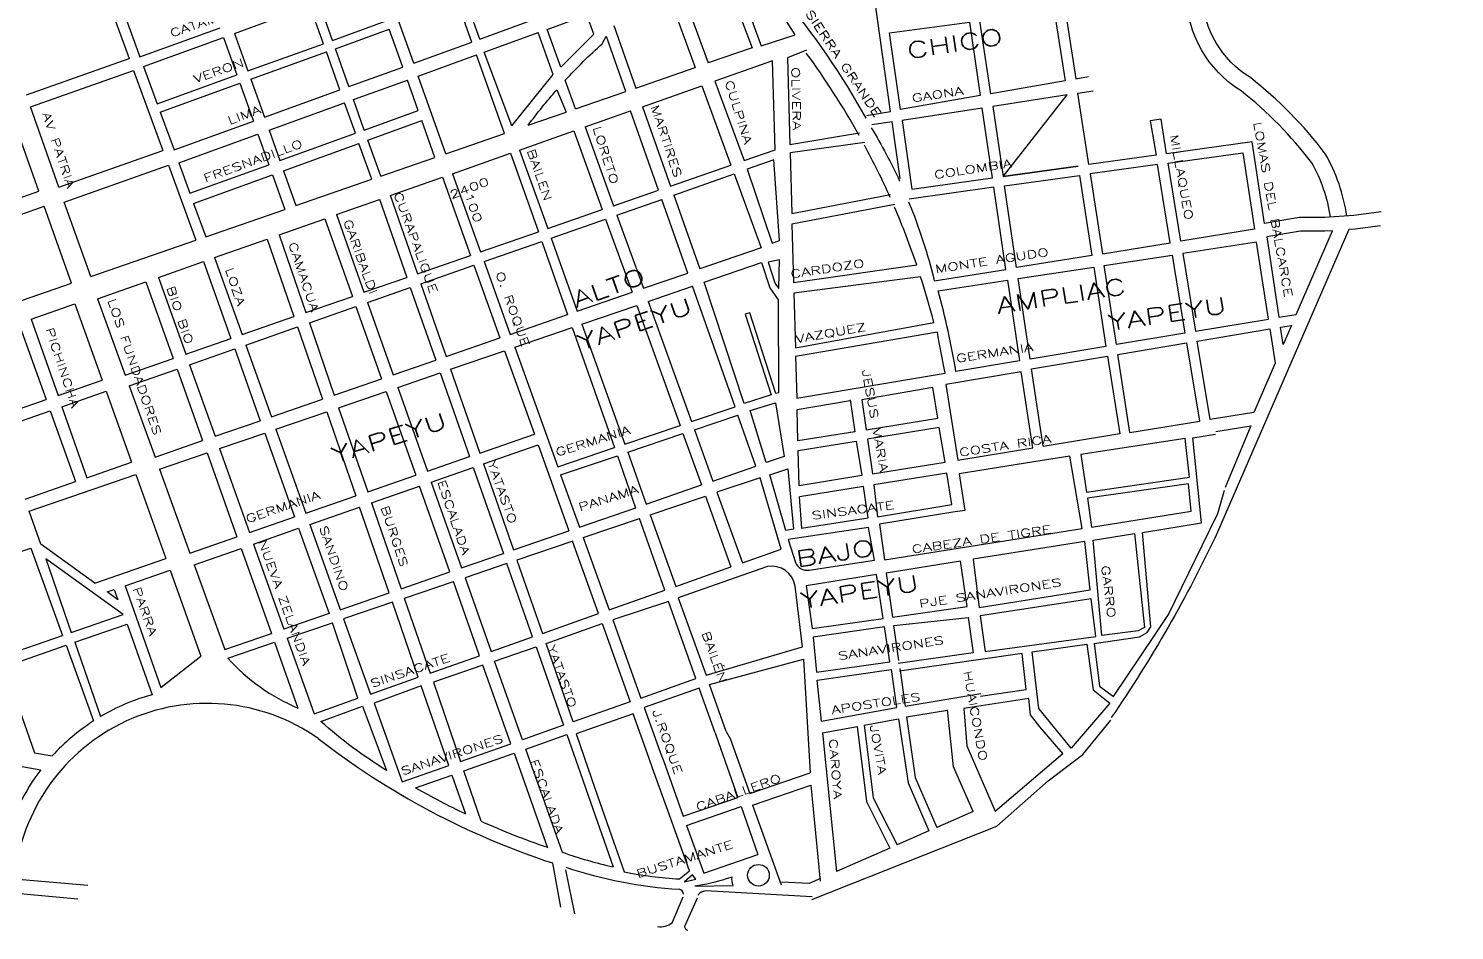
# Model space of a CAD drawing. Header units: millimetres. Extents: x 4375152 to 4409667, y 6523746 to 6549185.
# Drawn here: x 4389968 to 4391750, y 6524275 to 6525402 of the extents above; entities that cross this region are included whole.
import ezdxf

# ---------------------------------------------------------------- set-up
doc = ezdxf.new("R2010")
doc.units = ezdxf.units.MM
for name, color, linetype in [('LINEA CALLE', 252, 'Continuous'), ('NOMBRE BARRIO', 8, 'Continuous'), ('NOMBRE CALLE', 252, 'Continuous')]:
    doc.layers.add(name, color=color, linetype=linetype)
doc.styles.add('ROMANS', font='romans')

msp = doc.modelspace()

# ---------------------------------------------------------------- linework, layer by layer
at = {"layer": 'LINEA CALLE', "transparency": 33554687}
for p, q in [((4390522.1, 6525385.3), (4390484.8, 6525490.1)), ((4390531.9, 6525388.9), (4390494.6, 6525493.7)), ((4390058.3, 6525462), (4390093.9, 6525364.7)), ((4390449.4, 6525359), (4390412.1, 6525463.8)), ((4390764, 6525454.7), (4390801.1, 6525353.5)), ((4390780.4, 6525460.7), (4390817.6, 6525359.2)), ((4390225.5, 6525396.2), (4390319.8, 6525430.4)), ((4390336.6, 6525383.3), (4390319.8, 6525430.4)), ((4390347.8, 6525387.4), (4390331.1, 6525434.4)), ((4390088.5, 6525418.3), (4390107.3, 6525366.8)), ((4390347.8, 6525387.4), (4390415.1, 6525411.8)), ((4390531.9, 6525388.9), (4390599.3, 6525413.3)), ((4390616.3, 6525401.2), (4390665.9, 6525419.2)), ((4390674.5, 6525395.2), (4390665.9, 6525419.2)), ((4390107.3, 6525366.8), (4390207.4, 6525403.1)), ((4390111.6, 6525354.9), (4390211.7, 6525391.2)), ((4390211.7, 6525391.2), (4390228.4, 6525344.2)), ((4390225.5, 6525396.2), (4390242.3, 6525349.2)), ((4390351.5, 6525377), (4390418.8, 6525401.4)), ((4390435.7, 6525354), (4390418.8, 6525401.4)), ((4390537.7, 6525372.7), (4390605, 6525397.1)), ((4390623.7, 6525344.7), (4390605, 6525397.1)), ((4390633.2, 6525353.8), (4390616.3, 6525401.2)), ((4390633.2, 6525353.8), (4390674.5, 6525395.2)), ((4390714.5, 6525323.6), (4390690.2, 6525392.3)), ((4390699.4, 6525406), (4390727, 6525327.9)), ((4390242.3, 6525349.2), (4390336.6, 6525383.3)), ((4390246, 6525338.8), (4390340.3, 6525372.9)), ((4390357.2, 6525325.6), (4390340.3, 6525372.9)), ((4390368.4, 6525329.6), (4390351.5, 6525377)), ((4390449.4, 6525359), (4390522.1, 6525385.3)), ((4389965.3, 6525319.3), (4390093.9, 6525364.7)), ((4390455.2, 6525342.8), (4390527.9, 6525369.2)), ((4390562.8, 6525271.1), (4390527.9, 6525369.2)), ((4390572.1, 6525280.7), (4390537.7, 6525372.7)), ((4389970.5, 6525304.4), (4390099.4, 6525349.9)), ((4390099.4, 6525349.9), (4390135.9, 6525250)), ((4390111.6, 6525354.9), (4390128.8, 6525308.1)), ((4390128.8, 6525308.1), (4390228.4, 6525344.2)), ((4390246, 6525338.8), (4390262.9, 6525291.4)), ((4390368.4, 6525329.6), (4390435.7, 6525354)), ((4390374.2, 6525313.5), (4390441.5, 6525337.9)), ((4390455.1, 6525299.8), (4390441.5, 6525337.9)), ((4390489.7, 6525245.8), (4390455.2, 6525342.8)), ((4390572.1, 6525280.7), (4390623.7, 6525344.7)), ((4390651.7, 6525301.9), (4390638.9, 6525337.7)), ((4390727, 6525327.9), (4390801.1, 6525353.5)), ((4390132.6, 6525297.7), (4390232.1, 6525333.8)), ((4390232.1, 6525333.8), (4390249, 6525286.4)), ((4390262.9, 6525291.4), (4390357.2, 6525325.6)), ((4390628.3, 6525325.8), (4390640.2, 6525297.9)), ((4390651.7, 6525301.9), (4390714.5, 6525323.6)), ((4390735.3, 6525304.5), (4390809.5, 6525330.6)), ((4390809.5, 6525330.6), (4390845.9, 6525231.6)), ((4390826, 6525336.4), (4390862.3, 6525237.3)), ((4390006, 6525204.2), (4389970.5, 6525304.4)), ((4390268.7, 6525275.3), (4390362.9, 6525309.4)), ((4390376.5, 6525271.3), (4390362.9, 6525309.4)), ((4390387.7, 6525275.4), (4390374.2, 6525313.5)), ((4390735.3, 6525304.5), (4390770.4, 6525205.4)), ((4389981, 6525198.9), (4389945.3, 6525299.1)), ((4390132.6, 6525297.7), (4390149.9, 6525250.5)), ((4390149.9, 6525250.5), (4390249, 6525286.4)), ((4390387.7, 6525275.4), (4390455.1, 6525299.8)), ((4390392.2, 6525262.8), (4390459.6, 6525287.2)), ((4390476, 6525241.1), (4390459.6, 6525287.2)), ((4390592.6, 6525281.4), (4390640.2, 6525297.9)), ((4390663.7, 6525279.3), (4390720.4, 6525299.2)), ((4390755.4, 6525200.2), (4390720.4, 6525299.2)), ((4390155.8, 6525234.4), (4390254.7, 6525270.2)), ((4390254.7, 6525270.2), (4390268.3, 6525232.1)), ((4390268.7, 6525275.3), (4390282.3, 6525237.2)), ((4390282.3, 6525237.2), (4390376.5, 6525271.3)), ((4390489.7, 6525245.8), (4390562.8, 6525271.1)), ((4390581.8, 6525250.4), (4390649.5, 6525274.3)), ((4390649.5, 6525274.3), (4390685, 6525175.9)), ((4390663.7, 6525279.4), (4390699.3, 6525180.8)), ((4390006, 6525204.2), (4390135.9, 6525250)), ((4390286.8, 6525224.6), (4390381, 6525258.7)), ((4390397, 6525213.8), (4390381, 6525258.7)), ((4390408.3, 6525217.7), (4390392.2, 6525262.8)), ((4390581.8, 6525250.4), (4390616.9, 6525152.2)), ((4390012.7, 6525185.4), (4390142.8, 6525231.3)), ((4390142.8, 6525231.3), (4390177.1, 6525137.7)), ((4390155.8, 6525234.4), (4390169.7, 6525196.4)), ((4390169.7, 6525196.4), (4390268.3, 6525232.1)), ((4390408.3, 6525217.7), (4390476, 6525241.1)), ((4390497.8, 6525220.8), (4390570.6, 6525246.5)), ((4390570.6, 6525246.5), (4390605.3, 6525148.2)), ((4390770.4, 6525205.4), (4390845.9, 6525231.6)), ((4390174.3, 6525183.8), (4390272.8, 6525219.5)), ((4390272.8, 6525219.5), (4390288.2, 6525176.1)), ((4390286.8, 6525224.6), (4390302.3, 6525181)), ((4390302.3, 6525181), (4390397, 6525213.8)), ((4390420, 6525193.4), (4390485.4, 6525216.4)), ((4390485.4, 6525216.4), (4390520.3, 6525118.8)), ((4390497.8, 6525220.8), (4390532.9, 6525123.1)), ((4390774.4, 6525194.1), (4390849.9, 6525220.5)), ((4389849.1, 6525152.4), (4389981, 6525198.9)), ((4390699.3, 6525180.8), (4390755.4, 6525200.2)), ((4389855.6, 6525133.6), (4389987.6, 6525180.2)), ((4390021.9, 6525084), (4389987.6, 6525180.2)), ((4390045.7, 6525092.2), (4390012.7, 6525185.4)), ((4390174.3, 6525183.8), (4390189.6, 6525142)), ((4390352.9, 6525169.8), (4390406.7, 6525188.7)), ((4390406.6, 6525189.1), (4390440.9, 6525091.2)), ((4390419.9, 6525193.9), (4390454, 6525095.8)), ((4390703.5, 6525169.2), (4390759.4, 6525188.8)), ((4390792, 6525096.7), (4390759.4, 6525188.8)), ((4390774.4, 6525194.1), (4390807, 6525101.9)), ((4390189.6, 6525142), (4390288.2, 6525176.1)), ((4390281.1, 6525144.5), (4390338.4, 6525164.6)), ((4390338.4, 6525164.6), (4390372.8, 6525067.6)), ((4390352.9, 6525169.8), (4390387.3, 6525072.7)), ((4390616.9, 6525152.2), (4390685, 6525175.9)), ((4390621.1, 6525140.4), (4390689.2, 6525164.2)), ((4390689.2, 6525164.2), (4390722.3, 6525072.6)), ((4390703.5, 6525169.2), (4390736.5, 6525077.6)), ((4390281.1, 6525144.5), (4390314.6, 6525047.5)), ((4390532.9, 6525123.1), (4390605.3, 6525148.2)), ((4390045.7, 6525092.2), (4390177.1, 6525137.7)), ((4390200.5, 6525116.1), (4390266.2, 6525139.2)), ((4390266.2, 6525139.2), (4390299.6, 6525042.3)), ((4390537.3, 6525111), (4390609.5, 6525136.3)), ((4390609.5, 6525136.3), (4390641.7, 6525044.8)), ((4390621.1, 6525140.4), (4390653.8, 6525049)), ((4390130.3, 6525091.3), (4390186.6, 6525111.2)), ((4390186.6, 6525111.2), (4390220.9, 6525015)), ((4390200.5, 6525116.1), (4390234.9, 6525019.9)), ((4390454, 6525095.8), (4390520.3, 6525118.8)), ((4390458.3, 6525083.3), (4390524.7, 6525106.6)), ((4390524.7, 6525106.6), (4390557.2, 6525015.7)), ((4390537.3, 6525111), (4390570, 6525020)), ((4390130.3, 6525091.3), (4390164.5, 6524995.5)), ((4390387.3, 6525072.7), (4390440.9, 6525091.2)), ((4390736.5, 6525077.6), (4390792, 6525096.7)), ((4389888.9, 6525038), (4390021.9, 6525084)), ((4390054.3, 6525064.6), (4390114.7, 6525085.8)), ((4390114.7, 6525085.8), (4390148.9, 6524990.1)), ((4390391.8, 6525060), (4390445.2, 6525078.7)), ((4390445.2, 6525078.7), (4390477, 6524987.9)), ((4390458.3, 6525083.3), (4390490, 6524992.4)), ((4390653.8, 6525049), (4390722.3, 6525072.6)), ((4390742.4, 6525061.2), (4390797.8, 6525080.2)), ((4390851.1, 6524929.4), (4390797.8, 6525080.2)), ((4389971.4, 6525038.9), (4390026, 6525058.2)), ((4390026, 6525058.2), (4390060.1, 6524962.9)), ((4390054.3, 6525064.6), (4390088.9, 6524969.3)), ((4390314.6, 6525047.5), (4390372.8, 6525067.6)), ((4390319, 6525034.5), (4390377.3, 6525054.9)), ((4390377.3, 6525054.9), (4390409.3, 6524964.6)), ((4390391.8, 6525060), (4390423.8, 6524969.6)), ((4390659.6, 6525032.8), (4390728.2, 6525056.3)), ((4390728.2, 6525056.3), (4390782.3, 6524906.2)), ((4390742.4, 6525061.2), (4390796.6, 6524911)), ((4389971.4, 6525038.9), (4390004.9, 6524943.7)), ((4390234.9, 6525019.9), (4390299.6, 6525042.3)), ((4390319, 6525034.5), (4390350.2, 6524944.2)), ((4390570, 6525020), (4390641.7, 6525044.8)), ((4389956, 6525033.5), (4389990.1, 6524938.6)), ((4390239.6, 6525006.7), (4390304.1, 6525029.3)), ((4390304.1, 6525029.3), (4390335.3, 6524939)), ((4390575.7, 6525004), (4390647.5, 6525028.6)), ((4390647.5, 6525028.6), (4390700.4, 6524878.6)), ((4390659.6, 6525032.8), (4390713.3, 6524882.9)), ((4391532.8, 6525029), (4391546.5, 6525031.3)), ((4390164.5, 6524995.5), (4390220.9, 6525015)), ((4390169.3, 6524982.1), (4390225.7, 6525001.8)), ((4390225.7, 6525001.8), (4390257.6, 6524912.2)), ((4390239.6, 6525006.7), (4390271.6, 6524917)), ((4390490, 6524992.4), (4390557.2, 6525015.7)), ((4390495.5, 6524976.5), (4390563, 6524999.6)), ((4390563, 6524999.6), (4390600.3, 6524895.3)), ((4390575.7, 6525004), (4390629.5, 6524854.6)), ((4390088.9, 6524969.3), (4390148.9, 6524990.1)), ((4390169.3, 6524982.1), (4390201.2, 6524892.7)), ((4390423.8, 6524969.6), (4390477, 6524987.9)), ((4390093.9, 6524955.6), (4390153.7, 6524976.6)), ((4390153.7, 6524976.6), (4390185.6, 6524887.3)), ((4390350.2, 6524944.2), (4390409.3, 6524964.6)), ((4390429.4, 6524953.8), (4390482.6, 6524972)), ((4390482.6, 6524972), (4390519.2, 6524867.3)), ((4390495.5, 6524976.5), (4390532, 6524871.7)), ((4390004.9, 6524943.7), (4390060.1, 6524962.9)), ((4390009.8, 6524929.7), (4390065.1, 6524949.1)), ((4390065.1, 6524949.1), (4390096.9, 6524860.2)), ((4390093.9, 6524955.6), (4390126.1, 6524866.8)), ((4390355.6, 6524928.4), (4390414.9, 6524948.8)), ((4390414.9, 6524948.8), (4390451.9, 6524844.1)), ((4390429.4, 6524953.8), (4390466.5, 6524849.1)), ((4389928.3, 6524917.2), (4389990.1, 6524938.6)), ((4390009.8, 6524929.7), (4390041.1, 6524841)), ((4390271.6, 6524917), (4390335.3, 6524939)), ((4390355.6, 6524928.4), (4390391.9, 6524823.4)), ((4390796.6, 6524911), (4390851.1, 6524929.4)), ((4389932.9, 6524902.8), (4389995.1, 6524924.6)), ((4389995.1, 6524924.6), (4390026.9, 6524836.1)), ((4390201.2, 6524892.7), (4390257.6, 6524912.2)), ((4390277.2, 6524901.5), (4390340.7, 6524923.3)), ((4390340.7, 6524923.3), (4390376.9, 6524818.3)), ((4390800.3, 6524900.9), (4390854.7, 6524919.2)), ((4391344.6, 6524897.6), (4391432, 6524911.7)), ((4390206.7, 6524877.3), (4390263.2, 6524896.7)), ((4390263.2, 6524896.7), (4390300.6, 6524792)), ((4390277.2, 6524901.5), (4390314.6, 6524796.8)), ((4390532, 6524871.7), (4390600.3, 6524895.3)), ((4390713.3, 6524882.9), (4390782.3, 6524906.2)), ((4390716.9, 6524872.8), (4390786, 6524896.1)), ((4390786, 6524896.1), (4390809.1, 6524831.9)), ((4390800.3, 6524900.9), (4390823.4, 6524836.8)), ((4390126.1, 6524866.8), (4390185.6, 6524887.3)), ((4390206.7, 6524877.3), (4390244.2, 6524772.5)), ((4390536.6, 6524858.3), (4390605, 6524882.2)), ((4390605, 6524882.2), (4390643.5, 6524774.7)), ((4390629.5, 6524854.6), (4390700.4, 6524878.6)), ((4390041.1, 6524841), (4390096.9, 6524860.2)), ((4390131.6, 6524851.6), (4390191.1, 6524872)), ((4390191.1, 6524872), (4390228.5, 6524767.1)), ((4390466.5, 6524849.1), (4390519.2, 6524867.3)), ((4390536.6, 6524858.3), (4390574, 6524750.7)), ((4390633.1, 6524844.5), (4390704, 6524868.4)), ((4390704, 6524868.4), (4390726.8, 6524803.5)), ((4390716.9, 6524872.8), (4390740, 6524808)), ((4389968.9, 6524799.2), (4390102.3, 6524845)), ((4390102.3, 6524845), (4390139.8, 6524740.1)), ((4390131.6, 6524851.6), (4390169.7, 6524746.8)), ((4390391.9, 6524823.4), (4390451.9, 6524844.1)), ((4390471.3, 6524835.6), (4390523.9, 6524853.9)), ((4390523.9, 6524853.9), (4390561.5, 6524746.4)), ((4390633.1, 6524844.5), (4390656.5, 6524779.2)), ((4389963.7, 6524814.2), (4390026.9, 6524836.1)), ((4390396.6, 6524809.5), (4390456.8, 6524830.5)), ((4390471.3, 6524835.6), (4390509.2, 6524728.4)), ((4390740, 6524808), (4390809.1, 6524831.9)), ((4390828.5, 6524822.8), (4390860.3, 6524734.7)), ((4390314.6, 6524796.8), (4390376.9, 6524818.3)), ((4390319.6, 6524782.7), (4390381.7, 6524804.3)), ((4390656.5, 6524779.2), (4390726.9, 6524803.5)), ((4390744.9, 6524794.4), (4390814.2, 6524817.9)), ((4390814.2, 6524817.9), (4390846, 6524729.7)), ((4390244.2, 6524772.5), (4390300.6, 6524792)), ((4390661.2, 6524766.1), (4390731.7, 6524789.9)), ((4390169.7, 6524746.8), (4390228.5, 6524767.1)), ((4390249.3, 6524758.1), (4390305.6, 6524777.8)), ((4390319.6, 6524782.7), (4390357.7, 6524676.1)), ((4390574.1, 6524750.8), (4390643.5, 6524774.7)), ((4389894.6, 6524727.5), (4389971.1, 6524753)), ((4389971.1, 6524753), (4390010.5, 6524643.8)), ((4390175, 6524732.2), (4390233.7, 6524752.7)), ((4390233.7, 6524752.7), (4390271.6, 6524646.4)), ((4390249.3, 6524758.1), (4390287.3, 6524651.8)), ((4389989.5, 6524739.7), (4390021.5, 6524647.6)), ((4390050.8, 6524709.4), (4390139.8, 6524740.1)), ((4390175, 6524732.2), (4390213.4, 6524626.3)), ((4390509.3, 6524728.4), (4390561.6, 6524746.4)), ((4390088.7, 6524705.7), (4390145.1, 6524725.4)), ((4390145.1, 6524725.4), (4390183.5, 6524618)), ((4390088.7, 6524705.7), (4390133.4, 6524578.8)), ((4390437.8, 6524690.3), (4390499.1, 6524711.1)), ((4389933.3, 6524617.2), (4390010.5, 6524643.8)), ((4390091.3, 6524658.1), (4390122.4, 6524569.7)), ((4390213.4, 6524626.3), (4390271.6, 6524646.4)), ((4390291.2, 6524640.6), (4390347.8, 6524659.8)), ((4389937.8, 6524604.5), (4390014.9, 6524631.8)), ((4390014.9, 6524631.8), (4390049.1, 6524537)), ((4390025.7, 6524635.5), (4390058, 6524542.4)), ((4390217.3, 6524615.5), (4390275.6, 6524635.3)), ((4390275.5, 6524635.3), (4390304.7, 6524553.1)), ((4390291.3, 6524640.6), (4390325, 6524546.1)), ((4390133.4, 6524578.8), (4390183.5, 6524618)), ((4389937.8, 6524604.5), (4389975.4, 6524497.2)), ((4391057, 6524602.7), (4391063.6, 6524555.7)), ((4391063.6, 6524555.7), (4391158.2, 6524571.4)), ((4390959, 6524536.7), (4391052.8, 6524554)), ((4391012.5, 6524531.9), (4391055.4, 6524539.8)), ((4391055.4, 6524539.8), (4391067.5, 6524459.8)), ((4391065.5, 6524542.1), (4391116.6, 6524550.6)), ((4391065.5, 6524542.1), (4391076.2, 6524466.3)), ((4391124.2, 6524479.9), (4391116.5, 6524551.1)), ((4390960.4, 6524522.3), (4391003.7, 6524530.3)), ((4390960.4, 6524522.3), (4390977.7, 6524348.8)), ((4391003.7, 6524530.3), (4391015.5, 6524436.3)), ((4391012.5, 6524531.9), (4391023.9, 6524441.1)), ((4390830.4, 6524510), (4390854.6, 6524441.4)), ((4390844.9, 6524515), (4390869.5, 6524446.5)), ((4389881.4, 6524494), (4389983.3, 6524476)), ((4389975.4, 6524497.2), (4389997.7, 6524493.4)), ((4390869.5, 6524446.5), (4390944.9, 6524472.2)), ((4390944.9, 6524472.2), (4390944.9, 6524472.2)), ((4391076.2, 6524466.3), (4391103.1, 6524403.9)), ((4391148.8, 6524424), (4391124.2, 6524479.9)), ((4390664.5, 6524452.3), (4390698.7, 6524354.7)), ((4390664.5, 6524452.3), (4390698.7, 6524354.7)), ((4390873, 6524431.9), (4390945.6, 6524456.8)), ((4391067.5, 6524459.8), (4391093.4, 6524399.7)), ((4390613.4, 6524434.5), (4390635.2, 6524373)), ((4390613.4, 6524434.5), (4390635.2, 6524373)), ((4390786.4, 6524418.1), (4390854.6, 6524441.4)), ((4390790.5, 6524406.6), (4390858.6, 6524430.1)), ((4390858.6, 6524430.1), (4390879.7, 6524370.3)), ((4391015.5, 6524436.3), (4391044.6, 6524378.2)), ((4391023.9, 6524441.1), (4391053.5, 6524382.1)), ((4391148.8, 6524424), (4391103.1, 6524403.9)), ((4390790.5, 6524406.6), (4390812, 6524347)), ((4391093.4, 6524399.7), (4391053.5, 6524382.1)), ((4391044.6, 6524378.2), (4390977.7, 6524348.8)), ((4390622.9, 6524359.5), (4390633, 6524304.3)), ((4390622.9, 6524359.5), (4390633, 6524304.3)), ((4390812, 6524347), (4390879.7, 6524370.3)), ((4389950.7, 6524339.7), (4390042.3, 6524331.8)), ((4390958, 6524340.2), (4390943.7, 6524333.9)), ((4389948.4, 6524322.3), (4390029.6, 6524314.9)), ((4390947.4, 6524317.1), (4390814.1, 6524324.6)), ((4390943.7, 6524333.9), (4390909.2, 6524335.5))]:
    msp.add_line(p, q, dxfattribs=at)
at = {"layer": 'LINEA CALLE', "ltscale": 0.2, "transparency": 33554687}
for p, q in [((4390021.5, 6524647.6), (4390086.4, 6524670)), ((4390025.7, 6524635.5), (4390091.3, 6524658.1))]:
    msp.add_line(p, q, dxfattribs=at)
at = {"layer": 'LINEA CALLE', "transparency": 33554687}
for points in [[(4391615.6, 6525167.9, 0.096195), (4391588.8, 6525245.7, 0.064244), (4391495.1, 6525340.9, -0.250729), (4391435.1, 6525443, 0.138918), (4391428.9, 6525507, 0.018671), (4391357, 6525620.4, -0.123045), (4391319.1, 6525678.5), (4391308.1, 6525744.2, -0.00137), (4391315.1, 6525745.6, 0.067883), (4391489.6, 6525854.9), (4391719.7, 6526010.1, -0.128695), (4391780.6, 6526020.9), (4392377.7, 6525976.7), (4392892.8, 6526073.9), (4392932.1, 6526085.1)], [(4391595.3, 6525166.5, 0.092721), (4391571.9, 6525234.5, 0.063031), (4391483.5, 6525324.3, -0.25287), (4391414.8, 6525444.6, 0.140316), (4391410.6, 6525498.2, 0.018137), (4391341.5, 6525607.1, -0.122156), (4391299.4, 6525673.5), (4391288.2, 6525740.1)], [(4391657.8, 6525155.7), (4391626, 6525151.5), (4391618, 6525151), (4391454.1, 6524772.9, -0.040599), (4391321.3, 6524541.2)], [(4390926.4, 6524705.4, 0.411752), (4390891.5, 6524730.1), (4390780.1, 6524691), (4390815, 6524594.4), (4390935.3, 6524629.6), (4390926.4, 6524705.4)], [(4390712.4, 6524348.4, 0.032615), (4390781.6, 6524339.6), (4390794, 6524349.6), (4390776.5, 6524398.6), (4390772.4, 6524410.1), (4390748, 6524478.2), (4390743.7, 6524490.1), (4390723.8, 6524545.8), (4390652.4, 6524520.8), (4390671.8, 6524465.1), (4390676, 6524453.1), (4390699.6, 6524385.3), (4390703.7, 6524373.6), (4390712.4, 6524348.4)], [(4390754.3, 6524280), (4390754.3, 6524280, 0.185805), (4390772.5, 6524284.8), (4390786.2, 6524317.4)], [(4390792.2, 6524275.2), (4390792.2, 6524275.2), (4390792.2, 6524275.2, -0.431449), (4390788.7, 6524281.5), (4390804.1, 6524316.1)]]:
    msp.add_lwpolyline(points, format="xyb", dxfattribs=at)
for points in [[(4391123.7, 6525638.3), (4391137.5, 6525545), (4391229.2, 6525560.2), (4391213, 6525665.3), (4391226.3, 6525667.3), (4391276.8, 6525339.3), (4391292.7, 6525342.1)], [(4391015.4, 6525293.5), (4391045.5, 6525298.7), (4391016.1, 6525506.9), (4390909.1, 6525490.6), (4390909.1, 6525489.2), (4390910.5, 6525446.2)], [(4390833.8, 6525480), (4390872.3, 6525378.2), (4390817.6, 6525359.2)], [(4390940.4, 6525375), (4390916.6, 6525365.7), (4390919.5, 6525257.4), (4391006.7, 6525272)], [(4390862.3, 6525237.3), (4390901.2, 6525250.8), (4390897.8, 6525361.7), (4390826, 6525336.4)], [(4391513, 6525158.6), (4391497.4, 6525260.6), (4391390.5, 6525245.8), (4391383.5, 6525288.9), (4391370.1, 6525287), (4391377.2, 6525243.9), (4391293.2, 6525232.2), (4391279.5, 6525321.3), (4391298.7, 6525324.2)], [(4391057.3, 6525214.9), (4391047.3, 6525285.6), (4391021.9, 6525281.7)], [(4391013.4, 6525259.7), (4390919.8, 6525247), (4390921.9, 6525171.1), (4391045.4, 6525194.7)], [(4390849.9, 6525220.5), (4390883.7, 6525128.4), (4390807, 6525101.9)], [(4391658.7, 6525173), (4391624.3, 6525168.5), (4391587.7, 6525165.9), (4391556.2, 6525166.1), (4391513, 6525158.6)], [(4390905.5, 6524946.9), (4390901.9, 6524946), (4390869.4, 6525047.1), (4390863.8, 6525045.3), (4390896.2, 6524944.7), (4390862.6, 6524933.9), (4390812.5, 6525085.3), (4390884, 6525109.8), (4390894.7, 6525078.4), (4390904.9, 6525063.1), (4390905.5, 6524946.9)], [(4390905.8, 6525077.5), (4390906.6, 6525113.2), (4390892.6, 6525110.1), (4390900.3, 6525085.6), (4390901.5, 6525082.7), (4390905.8, 6525077.5)], [(4391444.7, 6524913.8), (4391428.7, 6525011.6), (4391519.5, 6525026.8), (4391526, 6524984.1), (4391499.4, 6524922.6), (4391444.7, 6524913.8)], [(4391344.6, 6524897.6), (4391329.7, 6524995), (4391415.4, 6525009.3), (4391431.4, 6524911.6)], [(4391236.1, 6524880.2), (4391221.7, 6524976.9), (4391316.4, 6524992.7), (4391331.9, 6524895.6), (4391236.1, 6524880.1)], [(4390912.5, 6524867.5), (4390890, 6524859.8), (4390870.1, 6524924.9), (4390901.6, 6524934.6), (4390912.5, 6524867.5)], [(4390994.8, 6524938.2), (4391000.8, 6524898.5), (4390929.6, 6524887), (4390928.6, 6524926.2), (4390994.9, 6524937.3)], [(4390823.4, 6524836.8), (4390877.2, 6524855.4), (4390854.7, 6524919.2)], [(4391113.7, 6524860.3), (4391106.3, 6524903.6), (4391016.6, 6524889.1), (4391022.8, 6524845.7), (4391113.6, 6524860.4)], [(4391300, 6524634), (4391356.7, 6524642.3), (4391366.2, 6524647.5), (4391370.6, 6524654.6), (4391360.4, 6524772.7), (4391433.9, 6524784.4), (4391423.2, 6524890.7), (4391451.7, 6524895.3)], [(4391452.1, 6524898.7), (4391495.7, 6524905.9), (4391463.5, 6524828.6)], [(4391283.2, 6524869.8), (4391290.2, 6524822.9), (4391419.1, 6524841.5), (4391413.5, 6524889.8), (4391283.2, 6524869.8)], [(4390860.3, 6524734.7), (4390908.7, 6524751.8), (4390882.3, 6524841), (4390828.4, 6524822.7)], [(4390894.7, 6524844.4), (4390916.9, 6524852), (4390924.3, 6524776.7), (4390914.4, 6524775.1), (4390894.7, 6524844.4)], [(4390396.6, 6524809.5), (4390433.7, 6524702.3), (4390494.7, 6524723.4), (4390456.8, 6524830.5)], [(4390931.3, 6524817), (4390934.1, 6524778), (4391017.4, 6524790.7), (4391011.8, 6524830), (4390931.5, 6524817)], [(4391291.6, 6524815.5), (4391296.5, 6524779.3), (4391421.2, 6524799.1), (4391417.8, 6524833.5), (4391291.6, 6524815.5)], [(4391300, 6524634.2), (4391306.6, 6524580.6), (4391324, 6524567.6), (4391376.1, 6524645), (4391393, 6524670), (4391435.1, 6524756.4), (4391454.4, 6524796.2), (4391463, 6524825.3)], [(4390357.6, 6524676), (4390418.8, 6524697.1), (4390381.7, 6524804.3)], [(4390661.3, 6524766.1), (4390693.7, 6524675.9), (4390763.2, 6524700.4), (4390731.7, 6524789.9)], [(4390744.9, 6524794.4), (4390776.9, 6524705.2), (4390846, 6524729.7)], [(4390305.6, 6524777.8), (4390343.7, 6524671.2), (4390287.3, 6524651.8)], [(4390648.2, 6524761.6), (4390578.5, 6524738), (4390610.4, 6524646.4), (4390680.6, 6524671.2), (4390648.1, 6524761.6)], [(4390437.7, 6524690.3), (4390470, 6524596.9), (4390531.8, 6524618.6), (4390499.1, 6524711.1)], [(4390361.7, 6524664.5), (4390395.3, 6524570.7), (4390455.1, 6524591.7), (4390422.9, 6524685.3), (4390361.8, 6524664.5)], [(4391301.9, 6524642.4), (4391296, 6524689.5), (4391157.5, 6524668.2), (4391163.6, 6524623.8), (4391301.9, 6524642.6)], [(4391055.6, 6524612.4), (4391049.4, 6524656.1), (4391142.3, 6524666.2), (4391148.5, 6524622), (4391055.1, 6524608.9)], [(4390325, 6524546.1), (4390379.7, 6524565.6), (4390347.8, 6524659.8)], [(4391044.5, 6524611), (4391037.9, 6524654.5), (4390948.6, 6524641.6), (4390952.9, 6524597.8), (4391044.6, 6524611)], [(4390840.1, 6524523.8), (4390819.3, 6524582.5), (4390936.7, 6524614.2), (4390944.9, 6524472.2)], [(4391157.7, 6524568), (4391215, 6524576.2), (4391209.9, 6524621.4), (4391056.5, 6524599.4)], [(4390959, 6524536.7), (4390953.9, 6524588.2), (4391046, 6524601.5), (4391052.8, 6524554)], [(4390826.1, 6524522.1), (4390806.4, 6524578), (4390737.6, 6524553.8), (4390757.6, 6524498.2), (4390761.9, 6524486.2), (4390786.4, 6524418.1)], [(4391176.2, 6524424.4), (4391260.9, 6524496.3), (4391232.1, 6524529.5), (4391220.5, 6524544.7), (4391218.1, 6524564.9), (4391136.9, 6524552.7), (4391140.9, 6524506), (4391176.2, 6524424.4)], [(4391242.3, 6524462.3), (4391285.6, 6524495.2), (4391320.8, 6524537.9)], [(4390609.2, 6524446.4), (4390589.5, 6524501.9), (4390640.8, 6524519.9), (4390660.3, 6524464.2), (4390664.5, 6524452.3)], [(4390826.1, 6524522.1), (4390830.4, 6524510)], [(4390840.1, 6524523.8), (4390844.9, 6524515)], [(4390533.9, 6524411.7), (4390512.1, 6524474.8), (4390575, 6524496.8), (4390616.8, 6524378.7)], [(4390451.7, 6524453.6), (4390497.2, 6524469.5), (4390514, 6524420.9)], [(4390944.9, 6524472.2), (4390944.9, 6524472.2)], [(4390609.2, 6524446.4), (4390613.4, 6524434.5)], [(4390945.6, 6524456.8), (4390957.5, 6524336.8)], [(4390946.9, 6524313.8), (4391178.1, 6524405.6), (4391242.3, 6524462.3)], [(4390873, 6524431.9), (4390908.7, 6524332.2)], [(4390639, 6524350.8), (4390650.3, 6524296)], [(4390797.8, 6524344.6), (4390787.9, 6524336.2), (4390802.2, 6524339.4), (4390797.8, 6524344.6)]]:
    msp.add_lwpolyline(points, dxfattribs=at)
for points in [[(4390890.4, 6525560.6), (4390824, 6525542.8), (4390883.6, 6525380.4), (4390926.1, 6525394.3), (4390897.6, 6525440.1)], [(4391157.5, 6525318.4), (4391057.9, 6525300.9), (4391044.2, 6525396.9), (4391143.9, 6525410.1)], [(4391157.2, 6525411.9), (4391250.1, 6525424.2), (4391263.5, 6525336.9), (4391170.8, 6525320.7)], [(4391159.8, 6525302.9), (4391059.8, 6525287.5), (4391072, 6525201.5), (4391172.7, 6525215.5)], [(4391266.2, 6525319.2), (4391173.1, 6525304.9), (4391186.1, 6525217.4), (4391279.9, 6525230.4), (4391186.1, 6525217.4)], [(4390866.4, 6525226.3), (4390897.4, 6525134.2), (4390906.6, 6525137.4), (4390899.7, 6525238)], [(4391379.1, 6525232.3), (4391295, 6525220.6), (4391310.3, 6525120.8), (4391395, 6525134.4)], [(4391392.4, 6525234.1), (4391485.8, 6525247.1), (4391500.5, 6525151.4), (4391408.3, 6525136.6)], [(4391187.8, 6525205.7), (4391281.6, 6525218.7), (4391297, 6525118.6), (4391203, 6525103.5)], [(4391557.6, 6525149.1), (4391515.6, 6525141.8), (4391530.9, 6525041.4), (4391552.4, 6525045), (4391597.8, 6525149.6), (4391588.3, 6525148.9)], [(4391502.9, 6525135.4), (4391410.8, 6525121.2), (4391426.7, 6525023.9), (4391517.6, 6525039.1)], [(4391312.6, 6525106.2), (4391397.5, 6525119.2), (4391413.4, 6525021.7), (4391327.8, 6525007.3)], [(4391314.5, 6525005.1), (4391219.9, 6524989.2), (4391205, 6525089.7), (4391299.3, 6525104.1)], [(4391532.8, 6525029), (4391546.5, 6525031.3), (4391536.1, 6525007.4)], [(4391129.7, 6524863), (4391223.3, 6524878.1), (4391208.6, 6524973.2), (4391114.4, 6524957.4)], [(4391098.4, 6524953.8), (4391009.7, 6524938.2), (4391015, 6524900.8), (4391104.5, 6524915.2)], [(4391002.6, 6524886.8), (4391009.7, 6524843.6), (4390931.2, 6524830.9), (4390930, 6524875.1)], [(4391037.9, 6524738.2), (4391129.8, 6524752.8), (4391145.9, 6524755.4), (4391237.7, 6524770), (4391285.1, 6524777.5), (4391269.6, 6524867.7), (4391224.3, 6524861), (4391131.3, 6524846), (4391138.2, 6524800.1), (4391123.3, 6524797.8), (4391031.6, 6524783.1)], [(4391115.7, 6524846.7), (4391024.6, 6524832), (4391029.3, 6524792.1), (4391122, 6524807.3)], [(4391350.2, 6524771.1), (4391362.7, 6524653.9), (4391359.6, 6524652), (4391354.7, 6524649.7), (4391309.6, 6524643.6), (4391298.8, 6524762.9)], [(4391148.5, 6524739.1), (4391156.1, 6524678.7), (4391294.8, 6524700.9), (4391288.1, 6524761.2)], [(4390546.3, 6524623.8), (4390598.1, 6524642.1), (4390566, 6524733.8), (4390513.6, 6524716)], [(4391133, 6524736.6), (4391040.1, 6524721.9), (4391047.9, 6524666.8), (4391141.2, 6524680.2)], [(4390947.5, 6524652.4), (4391036.3, 6524665.1), (4391027.9, 6524719.9), (4390940.1, 6524706)], [(4390733.3, 6524565.7), (4390802.2, 6524589.9), (4390768, 6524686.4), (4390698.3, 6524663.4)], [(4390614.8, 6524633.8), (4390685.1, 6524658.6), (4390720, 6524561), (4390648.8, 6524536)], [(4390550.6, 6524611.9), (4390602.4, 6524629.8), (4390636.7, 6524531.7), (4390585.3, 6524513.6)], [(4391290.7, 6524632.9), (4391298.7, 6524576.1), (4391319.4, 6524559.3), (4391271, 6524503.2), (4391267.3, 6524507.8), (4391230.9, 6524552.7), (4391222.5, 6524623.2)], [(4390508.1, 6524486.5), (4390570.8, 6524508.5), (4390536, 6524606.9), (4390474, 6524585.4)], [(4390458.8, 6524580.9), (4390400.1, 6524559.2), (4390435, 6524460.8), (4390493.2, 6524481.2)]]:
    msp.add_lwpolyline(points, close=True, dxfattribs=at)
at = {"layer": 'LINEA CALLE', "transparency": 33554687, "flags": 128}
for points in [[(4391015, 6525290.1, 0.046961), (4390910, 6525442.9)], [(4390638.9, 6525337.7, -0.02427), (4390685.1, 6525383.3, -0.01241), (4390690.2, 6525392.3, -0.002849)], [(4391006.2, 6525268.7, 0.031281), (4390940, 6525371.6)], [(4390592.6, 6525281.4, -0.021291), (4390628.3, 6525325.8, -0.091845)], [(4391021.4, 6525278.3, -0.027682), (4391056.8, 6525211.6, -4.036943)], [(4391045, 6525191.3, 0.018508), (4391012.9, 6525256.3)], [(4391068, 6525185.8, -0.037996), (4391100.1, 6525087), (4391189.6, 6525101.3), (4391174.5, 6525203.8), (4391068.5, 6525189.1)], [(4391050.8, 6525182.4), (4390922.2, 6525157.6), (4390924.2, 6525084.9), (4391078.2, 6525106.8, 0.019783), (4391050.4, 6525179)]]:
    msp.add_lwpolyline(points, format="xyb", dxfattribs=at)
for points in [[(4390924.6, 6525071.4), (4390926.5, 6525003.1), (4391099.6, 6525034.7, 0.015246), (4391083, 6525092.1)], [(4390926.7, 6524992.5), (4390928.2, 6524940.3), (4391113.7, 6524971.4, -0.010201), (4391103.9, 6525023)]]:
    msp.add_lwpolyline(points, format="xyb", close=True, dxfattribs=at)
at = {"layer": 'LINEA CALLE', "transparency": 33554687}
for points in [[(4391105, 6525074.3), (4391191.7, 6525087.6), (4391206.6, 6524987), (4391127.1, 6524973.7, 0.02607)], [(4390943.7, 6524725.5), (4391025.2, 6524737.9), (4391018, 6524778.8), (4390917.4, 6524763.7), (4390926.7, 6524735, 0.347208)], [(4390333.5, 6524536.3), (4390385.6, 6524555.6), (4390415.6, 6524475.3, -0.047241)], [(4390847.3, 6524341.9), (4390840.1, 6524339.7, -0.042806), (4390801, 6524330.7), (4390848.9, 6524331.6, -0.118474)]]:
    msp.add_lwpolyline(points, format="xyb", close=True, dxfattribs=at)
at = {"layer": 'LINEA CALLE', "ltscale": 0.2, "transparency": 33554687}
for points in [[(4390050.8, 6524709.4), (4389983.2, 6524758), (4389968.9, 6524799.2)], [(4390086.4, 6524670), (4389989.5, 6524739.7)]]:
    msp.add_lwpolyline(points, dxfattribs=at)
msp.add_lwpolyline([(4390079.8, 6524688.5), (4390066.3, 6524698.2), (4390075.2, 6524701.2)], close=True, dxfattribs=at)
at = {"layer": 'LINEA CALLE', "transparency": 33554687}
msp.add_circle((4390880.3, 6524344.2), 13.5, dxfattribs=at)
for centre, radius, start, end in [((4390401.8, 6524781.8), 248.5, 222.0176, 246.9953), ((4390191.3, 6524317.4), 241.6, 54.9791, 174.6831), ((4390191.3, 6524317.4), 261.6, 105.2734, 120.6387), ((4390191.3, 6524317.4), 261.6, 122.9148, 137.7176), ((4390922.7, 6525277), 965.2, 232.111, 251.9021), ((4390191.3, 6524317.4), 261.6, 142.6595, 153.7406), ((4390922.7, 6525277), 948.6, 240.2301, 244.4779), ((4390922.7, 6525277), 948.6, 245.8014, 251.1785), ((4390814.8, 6524876.6), 534.6, 250.3683, 257.4567), ((4390814.8, 6524876.6), 534.6, 250.3683, 257.4567), ((4390815.5, 6524883.7), 558, 251.6058, 266.4727), ((4390779.5, 6524319.6), 7.36, 9.353, 76.1328), ((4390815.2, 6524311.1), 13.6, 94.8149, 141.8325)]:
    msp.add_arc(centre, radius, start, end, dxfattribs=at)

# ---------------------------------------------------------------- texts
at = {"layer": 'NOMBRE BARRIO', "transparency": 33554687, "style": 'ROMANS', "width": 1.5}
for s, rotation, p in [('CHICO', 8.8189, (4391067.5, 6525364.3)), ('ALTO', 19.8073, (4390652.6, 6525053.2)), ('AMPLIAC', 8.8189, (4391179.3, 6525045.7)), ('YAPEYU', 18.7619, (4390658.2, 6524999.3)), ('YAPEYU', 8.8189, (4391319.1, 6525024.2)), ('YAPEYU', 17.6607, (4390350.7, 6524858.6)), ('BAJO', 8.8189, (4390928.6, 6524729.1)), ('YAPEYU', 8.8189, (4390934.6, 6524677.1))]:
    msp.add_text(s, height=20, rotation=rotation, dxfattribs=at).set_placement(p)
at = {"layer": 'NOMBRE CALLE', "transparency": 33554687, "style": 'ROMANS', "width": 1.5}
for s, rotation, p in [('CATAMARCA', 19.0361, (4390146.8, 6525391.1)), ('SIERRA GRANDE', 303.8996, (4390938.4, 6525421.3)), ('VERON', 19.3282, (4390176.3, 6525333.9)), ('OLIVERA', 271.2597, (4390921.7, 6525354.1)), ('CULPINA', 287.1783, (4390838.4, 6525335.9)), ('GAONA', 8.7529, (4391072.9, 6525310)), ('LIMA', 20.713, (4390219.3, 6525281.9)), ('MARTIRES', 288.316, (4390745.6, 6525304.9)), ('AV PATRIA', 288.4829, (4389985.1, 6525295.8)), ('LOMAS DEL BALCARCE', 280.1501, (4391498.9, 6525284.8)), ('LORETO', 287.6648, (4390673.3, 6525278.4)), ('MILLAQUEO', 280.1501, (4391394.7, 6525269.1)), ('FRESNADILLO', 19.9427, (4390188.9, 6525209.9)), ('BAILEN', 289.2315, (4390590.9, 6525249.6)), ('COLOMBIA ', 8.7529, (4391100.5, 6525214.3)), ('2400', 20.713, (4390496.6, 6525189)), ('CURAPALIGUE', 290.0414, (4390424.4, 6525195.9)), ('100', 289.7485, (4390512.9, 6525194.9)), ('GARIBALDI', 289.7485, (4390361.5, 6525161.8)), ('CAMACUA', 288.4829, (4390292.7, 6525133.6)), ('MONTE AGUDO', 8.7529, (4391101.9, 6525096.5)), ('CARDOZO', 8.7529, (4390921.1, 6525090.2)), ('LOZA', 288.3425, (4390213.8, 6525101.6)), ('O. ROQUE', 289.8249, (4390551.6, 6525096.7)), ('BIO BIO', 288.7127, (4390140.4, 6525078.6)), (' LOS FUNDADORES', 288.9011, (4390063.5, 6525072.5)), ('VAZQUEZ', 10.0837, (4390927.6, 6525009.1)), ('PICHINCHA', 288.3426, (4389989.1, 6525026.8)), ('GERMANIA', 8.7529, (4391128.2, 6524984.8)), ('JESUS MARIA', 280.1501, (4391009.7, 6524975.5)), ('GERMANIA', 17.4991, (4390628.5, 6524867.4)), ('COSTA RICA', 8.7529, (4391131.9, 6524867.4)), ('YATASTO', 289.7012, (4390541.5, 6524859.8)), ('GERMANIA', 18.6559, (4390241.5, 6524784.2)), ('ESCALADA', 288.7757, (4390479, 6524836.1)), ('PANAMA', 17.4991, (4390657.1, 6524798.8)), ('BURGES', 288.3119, (4390408.1, 6524804.2)), ('SINSACATE', 7.6227, (4390947.5, 6524788.5)), ('SANDINO', 288.5098, (4390331.3, 6524779.1)), ('CABEZA DE TIGRE', 8.341, (4391072.7, 6524746.3)), ('NUEVA ZELANDIA', 289.8249, (4390255, 6524761.4)), ('PJE SANAVIRONES', 8.7529, (4391081.8, 6524678.3)), ('GARRO', 277.0606, (4391308.9, 6524730.9)), ('PARRA', 289.7135, (4390098, 6524702.4)), ('BAILÉN', 289.6315, (4390809.3, 6524646.9)), ('SANAVIRONES', 8.7529, (4390980.5, 6524613.1)), ('YATASTO', 289.6315, (4390616.2, 6524629.8)), ('SINSACATE', 18.7715, (4390397.2, 6524578.4)), ('HUAICONDO', 280.1501, (4391136.5, 6524599)), ('APOSTOLES', 8.7529, (4390972.2, 6524545.5)), ('J.ROQUE', 289.6315, (4390747.5, 6524549.4)), ('SANAVIRONES', 18.2945, (4390435.4, 6524469)), ('JOVITA', 280.1501, (4391019.5, 6524531.4)), ('CAROYA', 274.6252, (4390968.5, 6524514.6)), ('ESCALADA', 289.6315, (4390594.7, 6524487.3)), ('CABALLERO', 19.5682, (4390804.2, 6524424.2)), ('BUSTAMANTE', 17.4991, (4390729.5, 6524340.8))]:
    msp.add_text(s, height=10, rotation=rotation, dxfattribs=at).set_placement(p)

doc.saveas('drawing.dxf')
